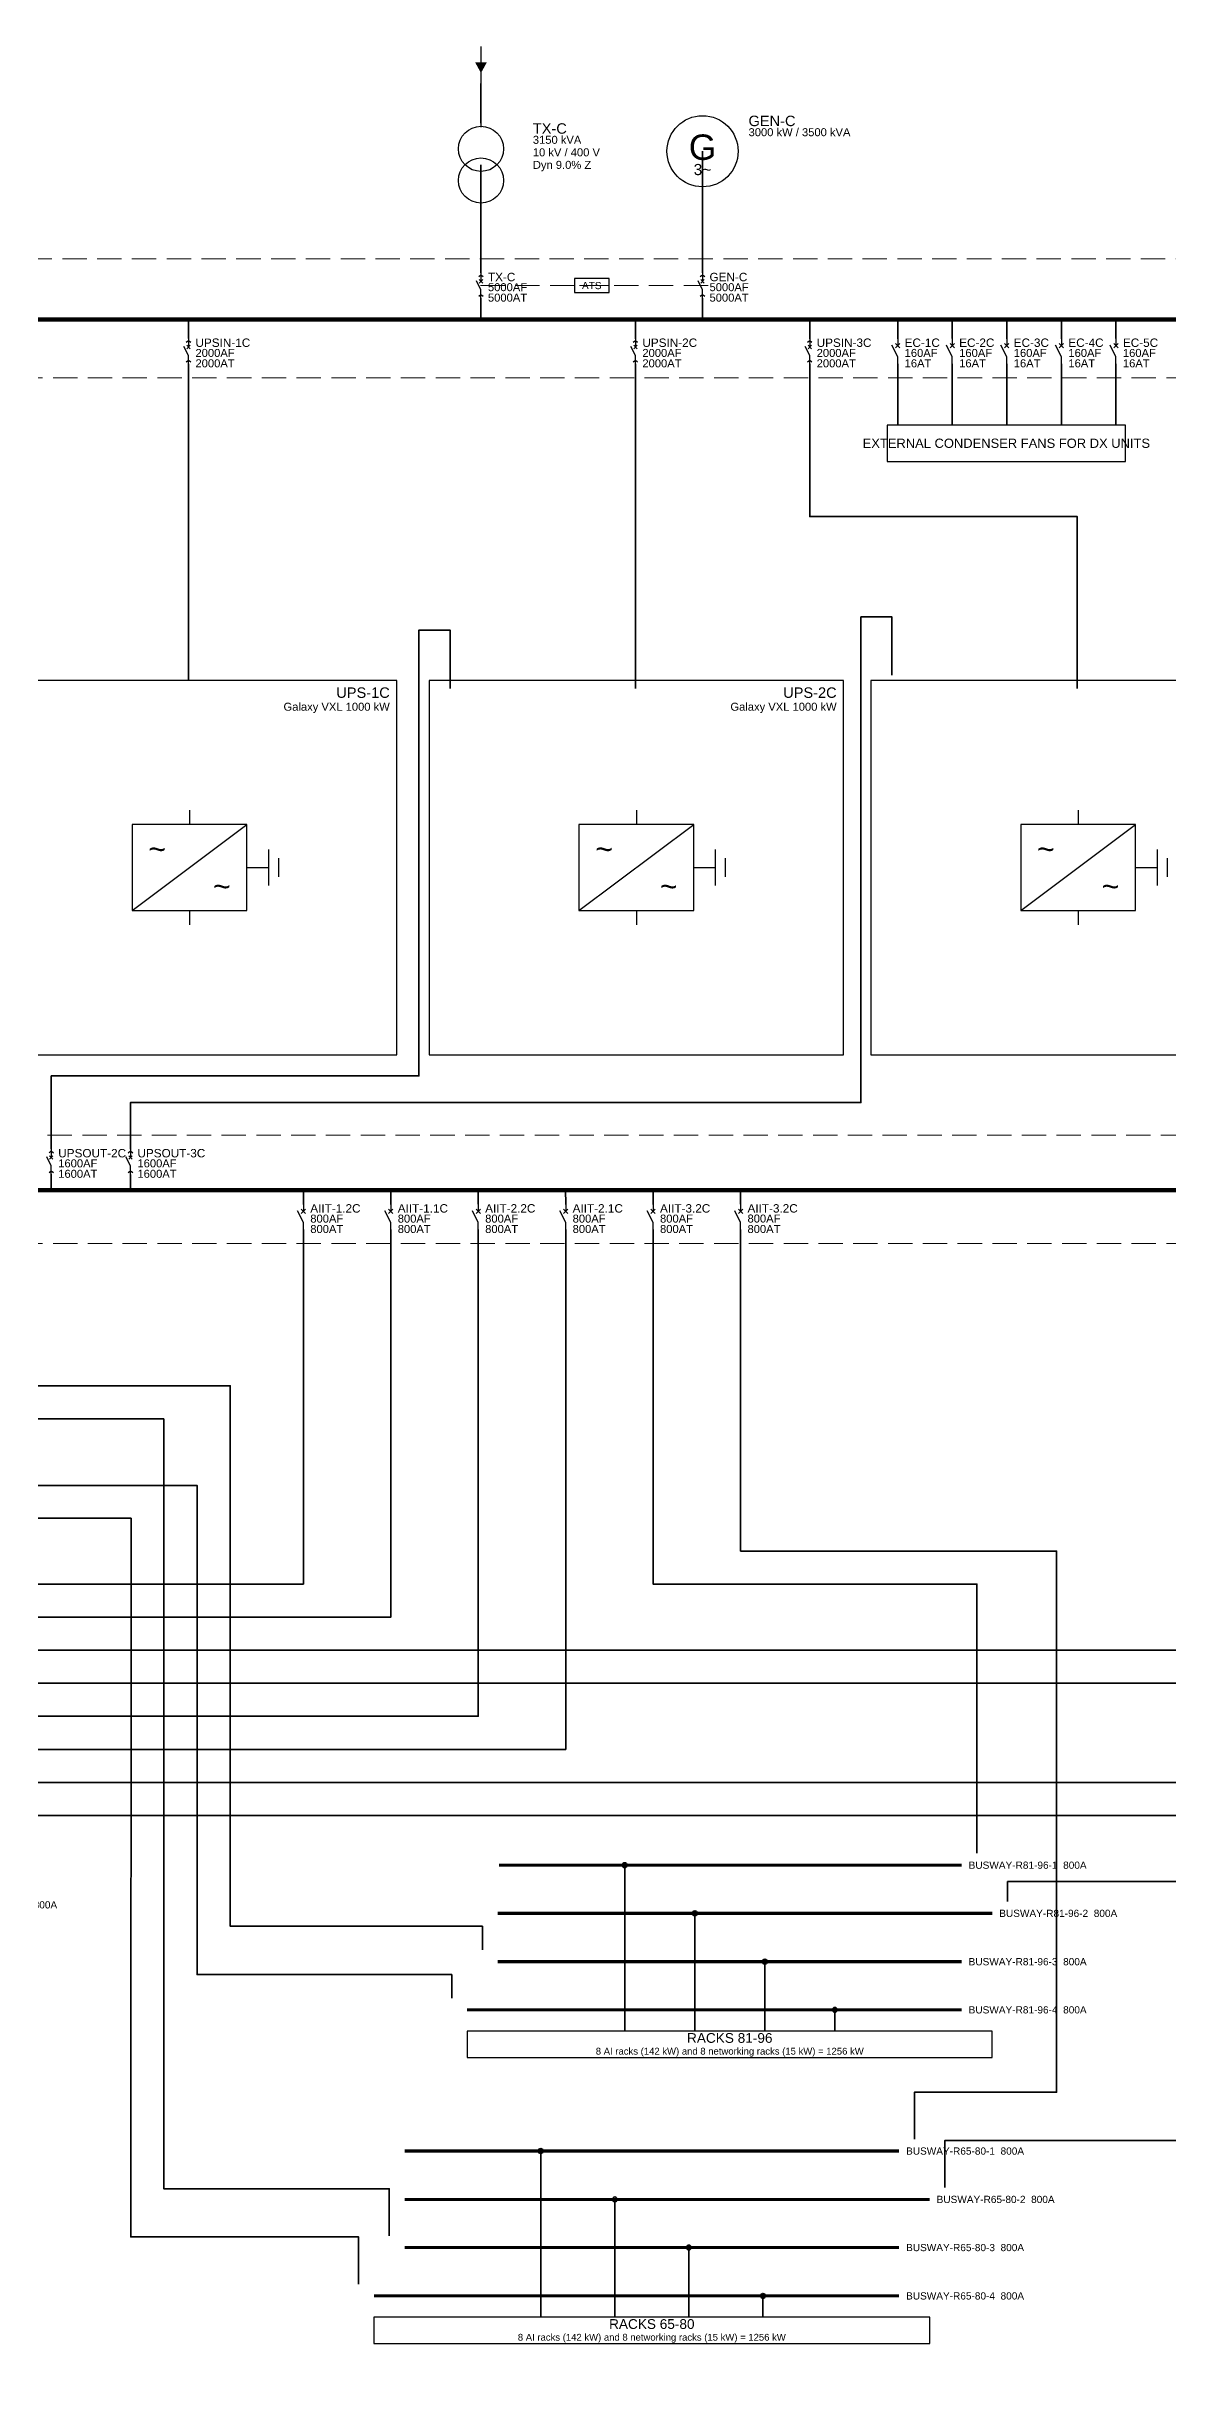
# Model space of a CAD drawing. Header units: millimetres. Extents: x 0 to 1189, y 0 to 841.
# Drawn here: x 614.4 to 775.4, y 318.6 to 653.5 of the extents above; entities that cross this region are included whole.
import ezdxf
from ezdxf.enums import TextEntityAlignment as Align

# ---------------------------------------------------------------- set-up
doc = ezdxf.new("R2010")
doc.units = ezdxf.units.MM
doc.linetypes.add('IND-DASHED', pattern=[5, 3.5, -1.5])
for name, color, linetype, lineweight in [('E-BUSBAR', 7, 'Continuous', 100), ('E-DEVICE', 7, 'Continuous', 25), ('E-ENCL', 8, 'IND-DASHED', 18), ('E-EQUIP', 7, 'Continuous', 25), ('E-HV', 1, 'Continuous', 35), ('E-LV', 7, 'Continuous', 35), ('E-TAG', 7, 'Continuous', 25), ('E-TEXT', 7, 'Continuous', 18)]:
    doc.layers.add(name, color=color, linetype=linetype, lineweight=lineweight)
doc.styles.add('IND', font='arial.ttf')

# ---------------------------------------------------------------- blocks, each defined once
blk = doc.blocks.new('E-TX')
for p, q in [((0, 11), (0, 10)), ((0, -10.2), (0, -11))]:
    blk.add_line(p, q)
for centre in [(0, 4.2), (0, -4.2)]:
    blk.add_circle(centre, 6)
at = {"style": 'IND'}
for tag, p in [('TAG', (8, 6)), ('VOLTS', (8, -1.5)), ('RATING', (8, 2.25)), ('VECTOR', (8, -5.25))]:
    blk.add_attdef(tag, p, '', height=2.5, dxfattribs=at)
blk = doc.blocks.new('E-SUPPLY')
h = blk.add_hatch(color=256)
h.dxf.hatch_style = 1
h.paths.add_polyline_path([(-2.2, 1), (2.2, 1), (0, -3)])
blk.add_line((0, 7), (0, -7))
blk = doc.blocks.new('E-GEN')
blk.add_circle((0, 0), 7)
at = {"style": 'IND'}
for s, height, p in [('G', 5, (0, 0.8)), ('3~', 2.2, (0, -3.6))]:
    blk.add_text(s, height=height, dxfattribs=at).set_placement(p, align=Align.MIDDLE_CENTER)
for tag, p in [('TAG', (9, 3)), ('RATING', (9, -0.75)), ('VOLTS', (9, -4.5))]:
    blk.add_attdef(tag, p, '', height=2.5, dxfattribs=at)
blk = doc.blocks.new('E-ACB')
for p, q in [((0, -3), (-3.2, 3.4)), ((-1.6, 6.4), (0, 7.6)), ((-1.2, 1.8), (1.2, 4.2)), ((-1.2, 4.2), (1.2, 1.8)), ((0, 9), (0, 3)), ((0, 7.6), (1.6, 6.4)), ((-1.6, -7.6), (0, -6.4)), ((0, -9), (0, -3)), ((0, -6.4), (1.6, -7.6))]:
    blk.add_line(p, q)
at = {"style": 'IND'}
for tag, p in [('TAG', (3.5, 3)), ('RATING', (3.5, 0))]:
    blk.add_attdef(tag, p, '', height=2, dxfattribs=at)
blk = doc.blocks.new('E-CB')
for p, q in [((0, -3), (-3.2, 3.4)), ((-1.2, 1.8), (1.2, 4.2)), ((-1.2, 4.2), (1.2, 1.8)), ((0, 7), (0, 3)), ((0, -7), (0, -3))]:
    blk.add_line(p, q)
at = {"style": 'IND'}
for tag, p in [('TAG', (3.5, 2.5)), ('RATING', (3.5, -0.5))]:
    blk.add_attdef(tag, p, '', height=2, dxfattribs=at)
blk = doc.blocks.new('E-UPS')
for p, q in [((0, 8), (0, 6)), ((-8, -6), (8, 6)), ((8, 0), (11, 0)), ((11, 2.5), (11, -2.5)), ((12.4, 1.3), (12.4, -1.3)), ((0, -6), (0, -8))]:
    blk.add_line(p, q)
blk.add_lwpolyline([(-8, -6), (8, -6), (8, 6), (-8, 6)], close=True)
at = {"style": 'IND'}
for p in [(-4.5, 2.6), (4.5, -2.6)]:
    blk.add_text('~', height=3, dxfattribs=at).set_placement(p, align=Align.MIDDLE_CENTER)

msp = doc.modelspace()

# ---------------------------------------------------------------- linework, layer by layer
at = {"layer": 'E-BUSBAR'}
for points, const_width in [([(572.3, 614.32), (813.14, 614.32)], 0.6), ([(572.3, 489.22), (806.02, 489.22)], 0.6), ([(679.37, 392.21), (745.88, 392.21)], 0.45), ([(679.21, 385.29), (750.28, 385.29)], 0.45), ([(679.21, 378.34), (745.88, 378.34)], 0.45), ([(674.81, 371.42), (745.88, 371.42)], 0.45), ([(665.81, 351.13), (736.89, 351.13)], 0.45), ([(665.81, 344.18), (741.28, 344.18)], 0.45), ([(665.81, 337.26), (736.89, 337.26)], 0.45), ([(661.42, 330.31), (736.89, 330.31)], 0.45)]:
    msp.add_lwpolyline(points, dxfattribs=dict(at, const_width=const_width))
at = {"layer": 'E-DEVICE'}
msp.add_lwpolyline([(690.22, 618.21), (695.22, 618.21), (695.22, 620.21), (690.22, 620.21)], close=True, dxfattribs=at)
at = {"layer": 'E-ENCL'}
for p, q in [((695.22, 619.21), (676, 619.21)), ((709.44, 619.21), (690.22, 619.21))]:
    msp.add_line(p, q, dxfattribs=at)
for points in [[(570.3, 605.94), (815.14, 605.94), (815.14, 623.04), (570.3, 623.04)], [(570.3, 481.54), (808.02, 481.54), (808.02, 497.13), (570.3, 497.13)]]:
    msp.add_lwpolyline(points, close=True, dxfattribs=at)
at = {"layer": 'E-EQUIP'}
for points in [[(735.19, 593.92), (769.4, 593.92), (769.4, 599.17), (735.19, 599.17)], [(605.12, 508.68), (664.69, 508.68), (664.69, 562.46), (605.12, 562.46)], [(669.34, 508.68), (728.91, 508.68), (728.91, 562.46), (669.34, 562.46)], [(732.84, 508.68), (792.41, 508.68), (792.41, 562.46), (732.84, 562.46)], [(674.81, 364.58), (750.28, 364.58), (750.28, 368.38), (674.81, 368.38)], [(661.42, 323.47), (741.28, 323.47), (741.28, 327.27), (661.42, 327.27)]]:
    msp.add_lwpolyline(points, close=True, dxfattribs=at)
at = {"layer": 'E-HV'}
msp.add_lwpolyline([(676.8, 648.23), (676.8, 642.53)], dxfattribs=at)
at = {"layer": 'E-LV'}
for p, q in [((697.45, 392.21), (697.45, 368.38)), ((707.52, 385.29), (707.52, 368.38)), ((717.58, 378.34), (717.58, 368.38)), ((727.64, 371.42), (727.64, 368.38)), ((685.38, 351.13), (685.38, 327.27)), ((696.03, 344.18), (696.03, 327.27)), ((706.68, 337.26), (706.68, 327.27)), ((717.32, 330.31), (717.32, 327.27))]:
    msp.add_line(p, q, dxfattribs=at)
for points in [[(676.8, 636.58), (676.8, 621.04)], [(708.64, 638.51), (708.64, 621.04)], [(676.8, 617.38), (676.8, 617.38), (676.8, 616.67), (676.8, 614.37)], [(708.64, 617.38), (708.64, 617.38), (708.64, 616.67), (708.64, 614.37)], [(634.77, 614.34), (634.77, 611.6), (634.77, 611.6)], [(698.99, 614.34), (698.99, 611.6), (698.99, 611.6)], [(724.04, 614.34), (724.04, 611.59), (724.04, 611.59)], [(736.68, 614.34), (736.68, 611.59), (736.68, 611.6)], [(744.52, 614.34), (744.52, 611.59), (744.52, 611.6)], [(752.36, 614.34), (752.36, 611.59), (752.36, 611.6)], [(760.21, 614.34), (760.21, 611.59), (760.21, 611.6)], [(768.05, 614.34), (768.05, 611.59), (768.05, 611.6)], [(634.77, 607.94), (634.77, 607.94), (634.77, 563.21), (634.77, 562.46)], [(698.99, 607.94), (698.99, 607.94), (698.99, 561.31)], [(724.04, 607.94), (724.04, 607.94), (724.04, 586.01), (762.49, 586.01), (762.49, 561.31)], [(736.68, 607.94), (736.68, 607.94), (736.68, 603.46), (736.68, 599.17)], [(744.52, 607.94), (744.52, 607.94), (744.52, 603.46), (744.52, 599.17)], [(752.36, 607.94), (752.36, 607.94), (752.36, 603.46), (752.36, 599.17)], [(760.21, 607.94), (760.21, 607.94), (760.21, 603.46), (760.21, 599.17)], [(768.05, 607.94), (768.05, 607.94), (768.05, 603.46), (768.05, 599.17)], [(672.35, 561.31), (672.35, 569.71), (667.89, 569.71), (667.89, 505.64), (615.05, 505.64), (615.05, 495.14), (615.05, 495.14)], [(735.85, 563.2), (735.85, 571.6), (731.39, 571.6), (731.39, 501.79), (626.43, 501.79), (626.43, 495.14), (626.43, 495.14)], [(615.05, 491.48), (615.05, 491.48), (615.05, 489.33)], [(626.43, 491.48), (626.43, 491.48), (626.43, 489.33)], [(651.27, 489.27), (651.27, 487.2), (651.27, 487.2)], [(663.84, 489.27), (663.84, 487.2), (663.84, 487.2)], [(676.4, 489.27), (676.4, 487.2), (676.4, 487.2)], [(688.96, 489.27), (688.97, 487.2), (688.97, 487.2)], [(701.53, 489.27), (701.53, 487.2), (701.53, 487.2)], [(714.1, 489.28), (714.1, 487.21), (714.1, 487.21)], [(184.66, 483.51), (184.66, 483.51), (184.66, 442.22), (391.85, 442.15), (393.82, 442.15), (404.42, 442.14), (406.38, 442.14), (416.98, 442.14), (418.95, 442.14), (519.29, 442.1), (521.26, 442.1), (626.51, 442.07), (626.47, 338.78), (659.22, 338.78), (659.22, 332.02)], [(197.22, 483.51), (197.22, 483.51), (197.22, 446.78), (391.85, 446.78), (393.82, 446.78), (404.42, 446.78), (406.38, 446.78), (416.98, 446.78), (418.95, 446.78), (519.29, 446.78), (521.26, 446.78), (630.24, 446.78), (632.2, 446.78), (636.01, 446.78), (636.01, 376.49), (672.61, 376.49), (672.61, 373.11)], [(651.27, 483.54), (651.27, 483.54), (651.27, 432.6), (641.75, 432.6), (639.78, 432.6), (637, 432.6), (635.03, 432.6), (632.2, 432.6), (630.24, 432.6), (627.48, 432.6), (625.52, 432.6), (521.26, 432.6), (519.29, 432.6), (516.86, 432.6), (514.89, 432.6), (443.09, 432.6), (443.09, 395.16)], [(443.09, 483.51), (443.09, 483.51), (443.09, 456.35), (631.22, 456.35), (631.22, 345.71), (663.62, 345.71), (663.62, 338.96)], [(455.66, 483.51), (455.66, 483.51), (455.66, 461.1), (640.76, 461.1), (640.76, 383.43), (677.01, 383.43), (677.01, 380.05)], [(663.84, 483.54), (663.84, 483.54), (663.84, 427.85), (641.75, 427.85), (639.78, 427.85), (637, 427.85), (635.03, 427.85), (632.2, 427.85), (630.24, 427.85), (627.48, 427.85), (625.52, 427.85), (521.26, 427.85), (519.29, 427.85), (516.86, 427.85), (514.89, 427.85), (472.16, 427.85), (472.16, 352.83)], [(688.97, 483.54), (688.97, 483.54), (688.97, 408.85), (641.75, 408.85), (639.78, 408.85), (637, 408.85), (635.03, 408.85), (632.2, 408.85), (630.24, 408.85), (627.48, 408.85), (625.52, 408.85), (607.51, 408.85), (607.51, 356.36), (582.35, 356.36), (582.35, 352.83)], [(947.41, 483.5), (947.41, 483.5), (947.41, 399.35), (760.5, 399.35), (758.53, 399.35), (749.07, 399.35), (747.1, 399.35), (641.75, 399.35), (639.78, 399.35), (637, 399.35), (635.03, 399.35), (632.2, 399.35), (630.24, 399.35), (627.48, 399.35), (625.52, 399.35), (612.26, 399.35), (612.26, 349.43), (586.74, 349.43), (586.74, 345.89)], [(676.4, 483.54), (676.4, 483.54), (676.4, 413.6), (641.75, 413.6), (639.78, 413.6), (637, 413.6), (635.03, 413.6), (632.2, 413.6), (630.24, 413.6), (627.48, 413.6), (625.52, 413.6), (595.74, 413.6), (595.74, 395.16)], [(934.84, 483.5), (934.84, 483.5), (934.84, 404.1), (760.5, 404.1), (758.53, 404.1), (749.07, 404.1), (747.1, 404.1), (641.75, 404.1), (639.78, 404.1), (637, 404.1), (635.03, 404.1), (632.2, 404.1), (630.24, 404.1), (627.48, 404.1), (625.52, 404.1), (608.5, 404.1), (606.53, 404.1), (600.14, 404.1), (600.14, 388.22)], [(701.53, 483.54), (701.53, 483.54), (701.53, 432.6), (748.08, 432.6), (748.08, 393.92)], [(714.1, 483.55), (714.1, 483.55), (714.1, 437.35), (759.51, 437.35), (759.51, 359.59), (739.09, 359.59), (739.09, 352.83)], [(972.54, 483.51), (972.54, 483.51), (972.54, 352.65), (864.01, 352.65), (864.01, 318.6), (801.67, 318.6), (801.67, 352.65), (743.48, 352.65), (743.48, 345.89)], [(959.97, 483.5), (959.97, 483.5), (959.97, 389.85), (760.5, 389.85), (758.53, 389.85), (752.48, 389.85), (752.48, 386.98)], [(909.71, 423.1), (760.5, 423.1), (758.53, 423.1), (749.07, 423.1), (747.1, 423.1), (689.95, 423.1), (687.98, 423.1), (677.39, 423.1), (675.42, 423.1), (641.75, 423.1), (639.78, 423.1), (637, 423.1), (635.03, 423.1), (632.2, 423.1), (630.24, 423.1), (627.48, 423.1), (625.52, 423.1), (521.26, 423.1)], [(922.28, 418.35), (760.5, 418.35), (758.53, 418.35), (749.07, 418.35), (747.1, 418.35), (689.95, 418.35), (687.98, 418.35), (677.39, 418.35), (675.42, 418.35), (641.75, 418.35), (639.78, 418.35), (637, 418.35), (635.03, 418.35), (632.2, 418.35), (630.24, 418.35), (627.48, 418.35), (625.52, 418.35), (521.26, 418.35), (519.29, 418.35), (516.86, 418.35), (514.89, 418.35), (476.55, 418.35), (476.55, 344.37)]]:
    msp.add_lwpolyline(points, dxfattribs=at)
for centre in [(697.45, 392.21), (707.52, 385.29), (717.58, 378.34), (727.64, 371.42), (685.38, 351.13), (696.03, 344.18), (706.68, 337.26), (717.32, 330.31)]:
    msp.add_circle(centre, 0.35, dxfattribs=at)

# ---------------------------------------------------------------- block references
at = {"layer": 'E-DEVICE'}
for name, p, xscale, yscale in [('E-ACB', (676.8, 619.21), 0.2033, 0.2033), ('E-ACB', (708.64, 619.21), 0.2033, 0.2033), ('E-ACB', (634.77, 609.77), 0.2033, 0.2033), ('E-ACB', (698.99, 609.77), 0.2033, 0.2033), ('E-ACB', (724.04, 609.77), 0.2033, 0.2033), ('E-CB', (736.68, 609.77), 0.2613857142857143, 0.2613857142857143), ('E-CB', (744.52, 609.77), 0.2613857142857143, 0.2613857142857143), ('E-CB', (752.36, 609.77), 0.2613857142857143, 0.2613857142857143), ('E-CB', (760.21, 609.77), 0.2613857142857143, 0.2613857142857143), ('E-CB', (768.05, 609.77), 0.2613857142857143, 0.2613857142857143), ('E-ACB', (615.05, 493.3), 0.2033, 0.2033), ('E-ACB', (626.43, 493.3), 0.2033, 0.2033), ('E-CB', (651.27, 485.37), 0.2613857142857143, 0.2613857142857143), ('E-CB', (663.84, 485.37), 0.2613857142857143, 0.2613857142857143), ('E-CB', (676.4, 485.37), 0.2613857142857143, 0.2613857142857143), ('E-CB', (688.97, 485.37), 0.2613857142857143, 0.2613857142857143), ('E-CB', (701.53, 485.37), 0.2613857142857143, 0.2613857142857143), ('E-CB', (714.1, 485.37), 0.2613857142857143, 0.2613857142857143)]:
    msp.add_blockref(name, p, dxfattribs=dict(at, xscale=xscale, yscale=yscale))
at = {"layer": 'E-EQUIP'}
for name, p, xscale, yscale in [('E-SUPPLY', (676.8, 650.89), 0.38, 0.38), ('E-GEN', (708.64, 638.51), 0.7298714285714285, 0.7298714285714285), ('E-TX', (676.8, 636.58), 0.5406363636363637, 0.5406363636363637), ('E-UPS', (634.91, 535.57), 1.0309326923076922, 1.0309326923076922), ('E-UPS', (699.13, 535.57), 1.0309326923076922, 1.0309326923076922), ('E-UPS', (762.62, 535.57), 1.0309326923076922, 1.0309326923076922)]:
    msp.add_blockref(name, p, dxfattribs=dict(at, xscale=xscale, yscale=yscale))

# ---------------------------------------------------------------- texts
at = {"layer": 'E-TAG', "style": 'IND'}
for s, height, p in [('GEN-C', 1.5, (715.25, 643.62)), ('TX-C', 1.5, (684.25, 642.53)), ('TX-C', 1.208, (677.8, 621.04)), ('GEN-C', 1.208, (709.64, 621.04)), ('UPSIN-1C', 1.208, (635.77, 611.6)), ('UPSIN-2C', 1.208, (699.99, 611.6)), ('UPSIN-3C', 1.208, (725.04, 611.6)), ('EC-1C', 1.208, (737.68, 611.6)), ('EC-2C', 1.208, (745.52, 611.6)), ('EC-3C', 1.208, (753.36, 611.6)), ('EC-4C', 1.208, (761.21, 611.6)), ('EC-5C', 1.208, (769.05, 611.6)), ('UPSOUT-2C', 1.208, (616.05, 495.13)), ('UPSOUT-3C', 1.208, (627.43, 495.13)), ('AIIT-1.2C', 1.208, (652.27, 487.2)), ('AIIT-1.1C', 1.208, (664.84, 487.2)), ('AIIT-2.2C', 1.208, (677.4, 487.2)), ('AIIT-2.1C', 1.208, (689.97, 487.2)), ('AIIT-3.2C', 1.208, (702.53, 487.2)), ('AIIT-3.2C', 1.208, (715.1, 487.2))]:
    msp.add_text(s, height=height, dxfattribs=at).set_placement(p, align=Align.TOP_LEFT)
for s, height, p in [('EXTERNAL CONDENSER FANS FOR DX UNITS', 1.3304, (752.3, 596.55)), ('RACKS 81-96', 1.4, (712.55, 367.38)), ('RACKS 65-80', 1.4, (701.35, 326.27))]:
    msp.add_text(s, height=height, dxfattribs=at).set_placement(p, align=Align.MIDDLE_CENTER)
for s, p in [('UPS-1C', (663.69, 561.46)), ('UPS-2C', (727.91, 561.46))]:
    msp.add_text(s, height=1.5, dxfattribs=at).set_placement(p, align=Align.TOP_RIGHT)
at = {"layer": 'E-TEXT', "style": 'IND'}
for s, p in [('3150 kVA', (684.25, 640.73)), ('3000 kW / 3500 kVA', (715.25, 641.82)), ('10 kV / 400 V', (684.25, 638.93)), ('Dyn 9.0% Z', (684.25, 637.13)), ('5000AF', (677.8, 619.55)), ('5000AT', (677.8, 618.05)), ('5000AF', (709.64, 619.55)), ('5000AT', (709.64, 618.05)), ('2000AF', (635.77, 610.1)), ('2000AF', (699.99, 610.1)), ('2000AF', (725.04, 610.1)), ('160AF', (737.68, 610.1)), ('160AF', (745.52, 610.1)), ('160AF', (753.36, 610.1)), ('160AF', (761.21, 610.1)), ('160AF', (769.05, 610.1)), ('2000AT', (635.77, 608.61)), ('2000AT', (699.99, 608.61)), ('2000AT', (725.04, 608.61)), ('16AT', (737.68, 608.61)), ('16AT', (745.52, 608.61)), ('16AT', (753.36, 608.61)), ('16AT', (761.21, 608.61)), ('16AT', (769.05, 608.61)), ('1600AF', (616.05, 493.64)), ('1600AF', (627.43, 493.64)), ('1600AT', (616.05, 492.14)), ('1600AT', (627.43, 492.14)), ('800AF', (652.27, 485.7)), ('800AF', (664.84, 485.7)), ('800AF', (677.4, 485.7)), ('800AF', (689.97, 485.7)), ('800AF', (702.53, 485.7)), ('800AF', (715.1, 485.71)), ('800AT', (652.27, 484.21)), ('800AT', (664.84, 484.21)), ('800AT', (677.4, 484.21)), ('800AT', (689.97, 484.21)), ('800AT', (702.53, 484.21)), ('800AT', (715.1, 484.21))]:
    msp.add_text(s, height=1.15, dxfattribs=at).set_placement(p, align=Align.TOP_LEFT)
for s, height, p in [('ATS', 1.035, (692.72, 619.21)), ('8 AI racks (142 kW) and 8 networking racks (15 kW) = 1256 kW', 0.9775, (712.55, 365.48)), ('8 AI racks (142 kW) and 8 networking racks (15 kW) = 1256 kW', 0.9775, (701.35, 324.37))]:
    msp.add_text(s, height=height, dxfattribs=at).set_placement(p, align=Align.MIDDLE_CENTER)
for p in [(663.69, 559.26), (727.91, 559.26)]:
    msp.add_text('Galaxy VXL 1000 kW', height=1.15, dxfattribs=at).set_placement(p, align=Align.TOP_RIGHT)
for s, p in [('BUSWAY-R81-96-1  800A', (746.88, 392.21)), ('BUSWAY-R49-64-2  800A', (598.94, 386.51)), ('BUSWAY-R81-96-2  800A', (751.28, 385.29)), ('BUSWAY-R81-96-3  800A', (746.88, 378.34)), ('BUSWAY-R81-96-4  800A', (746.88, 371.42)), ('BUSWAY-R65-80-1  800A', (737.89, 351.13)), ('BUSWAY-R65-80-2  800A', (742.28, 344.18)), ('BUSWAY-R65-80-3  800A', (737.89, 337.26)), ('BUSWAY-R65-80-4  800A', (737.89, 330.31))]:
    msp.add_text(s, height=1.035, dxfattribs=at).set_placement(p, align=Align.MIDDLE_LEFT)

doc.saveas('drawing.dxf')
